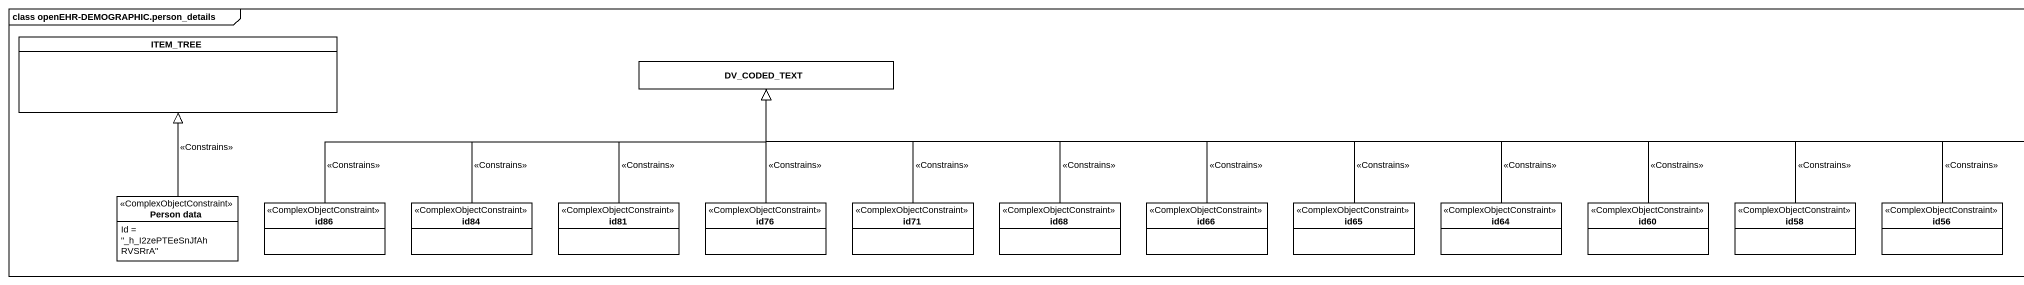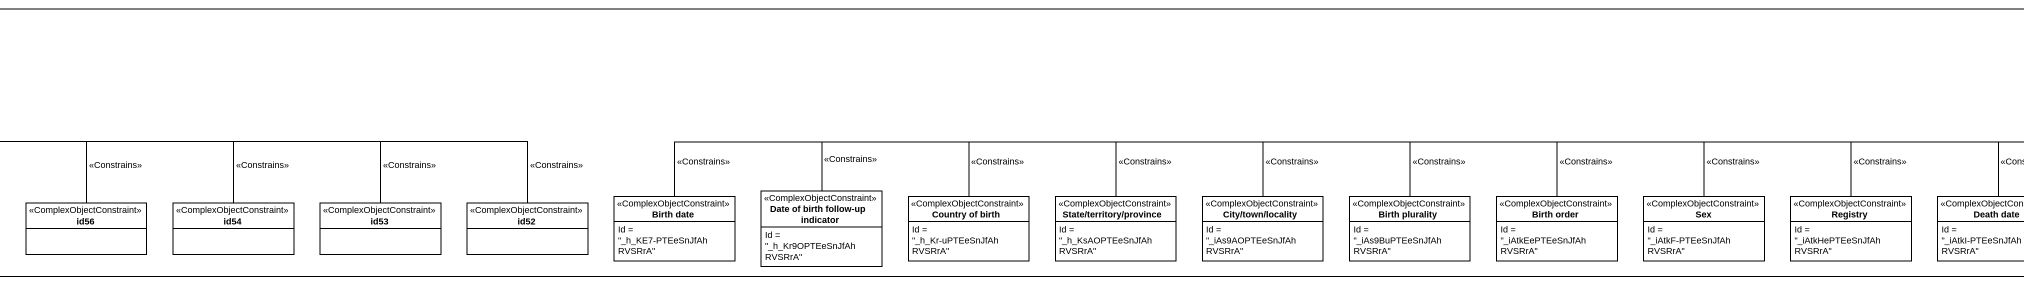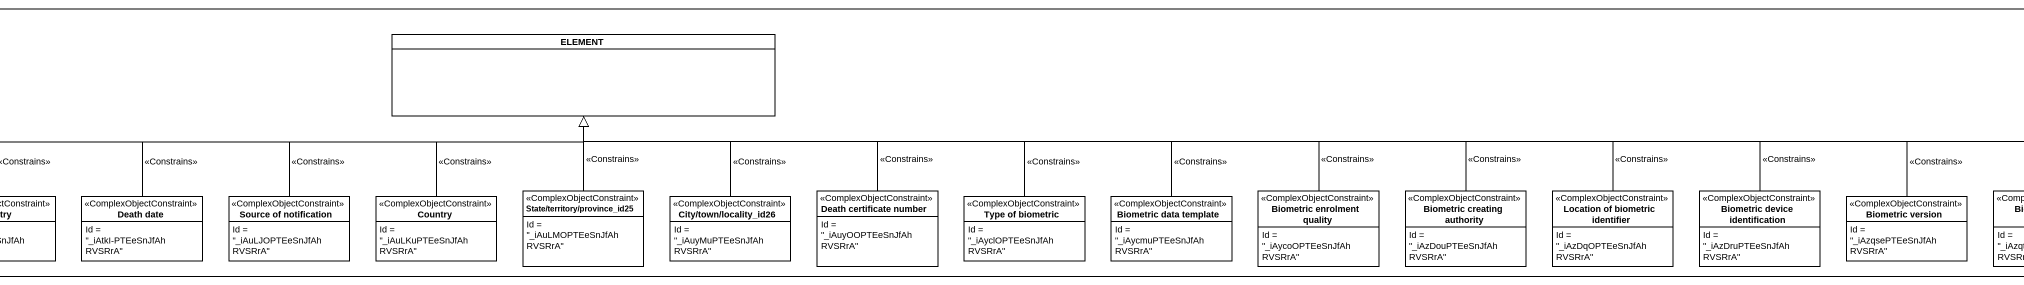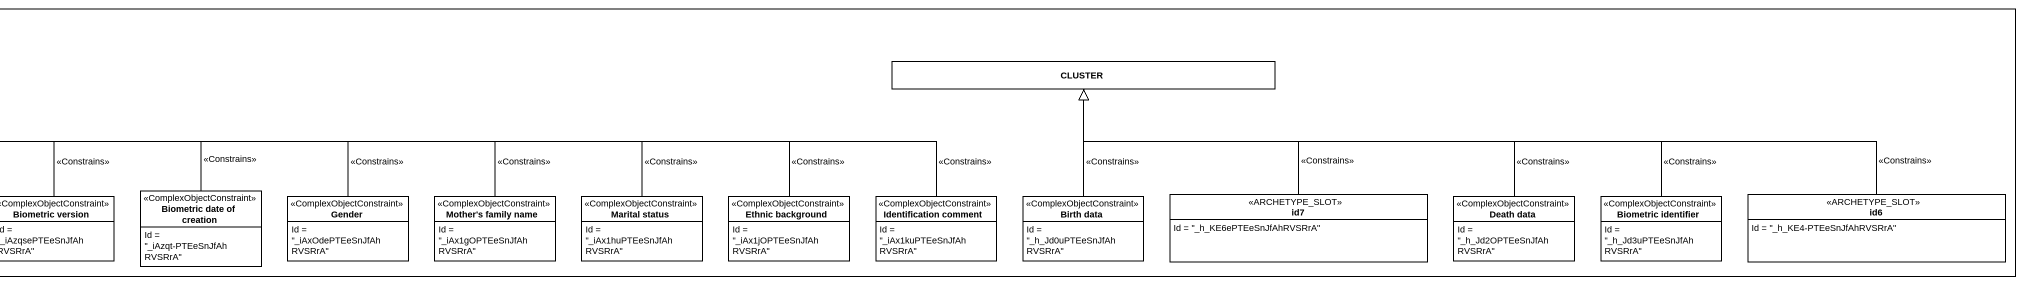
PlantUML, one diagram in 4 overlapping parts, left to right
@startuml
mainframe class openEHR-DEMOGRAPHIC.person_details
hide circle
hide empty members
class ITEM_TREE
class ELEMENT
class DV_CODED_TEXT
class CLUSTER
class "Person data" as Person_data <<ComplexObjectConstraint>> {
  Id = "_h_I2zePTEeSnJfAhRVSRrA"
}
class "Birth date" as Birth_date <<ComplexObjectConstraint>> {
  Id = "_h_KE7-PTEeSnJfAhRVSRrA"
}
class "Date of birth follow-up indicator" as Date_of_birth_follow_up <<ComplexObjectConstraint>> {
  Id = "_h_Kr9OPTEeSnJfAhRVSRrA"
}
class "Country of birth" as Country_of_birth <<ComplexObjectConstraint>> {
  Id = "_h_Kr-uPTEeSnJfAhRVSRrA"
}
class "State/territory/province" as State_territory_province <<ComplexObjectConstraint>> {
  Id = "_h_KsAOPTEeSnJfAhRVSRrA"
}
class "City/town/locality" as City_town_locality <<ComplexObjectConstraint>> {
  Id = "_iAs9AOPTEeSnJfAhRVSRrA"
}
class "Birth plurality" as Birth_plurality <<ComplexObjectConstraint>> {
  Id = "_iAs9BuPTEeSnJfAhRVSRrA"
}
class "Birth order" as Birth_order <<ComplexObjectConstraint>> {
  Id = "_iAtkEePTEeSnJfAhRVSRrA"
}
class Sex <<ComplexObjectConstraint>> {
  Id = "_iAtkF-PTEeSnJfAhRVSRrA"
}
class Registry <<ComplexObjectConstraint>> {
  Id = "_iAtkHePTEeSnJfAhRVSRrA"
}
class "Death date" as Death_date <<ComplexObjectConstraint>> {
  Id = "_iAtkI-PTEeSnJfAhRVSRrA"
}
class "Source of notification" as Source_of_notification <<ComplexObjectConstraint>> {
  Id = "_iAuLJOPTEeSnJfAhRVSRrA"
}
class Country <<ComplexObjectConstraint>> {
  Id = "_iAuLKuPTEeSnJfAhRVSRrA"
}
class "State/territory/province_id25" as State_territory_province_2 <<ComplexObjectConstraint>> {
  Id = "_iAuLMOPTEeSnJfAhRVSRrA"
}
class "City/town/locality_id26" as City_town_locality_id26 <<ComplexObjectConstraint>> {
  Id = "_iAuyMuPTEeSnJfAhRVSRrA"
}
class "Death certificate number" as Death_certificate_number <<ComplexObjectConstraint>> {
  Id = "_iAuyOOPTEeSnJfAhRVSRrA"
}
class "Type of biometric" as Type_of_biometric <<ComplexObjectConstraint>> {
  Id = "_iAyclOPTEeSnJfAhRVSRrA"
}
class "Biometric data template" as Biometric_data_template <<ComplexObjectConstraint>> {
  Id = "_iAycmuPTEeSnJfAhRVSRrA"
}
class "Biometric enrolment quality" as Biometric_enrolment_quality <<ComplexObjectConstraint>> {
  Id = "_iAycoOPTEeSnJfAhRVSRrA"
}
class "Biometric creating authority" as Biometric_creating_authority <<ComplexObjectConstraint>> {
  Id = "_iAzDouPTEeSnJfAhRVSRrA"
}
class "Location of biometric identifier" as Location_of_biometric <<ComplexObjectConstraint>> {
  Id = "_iAzDqOPTEeSnJfAhRVSRrA"
}
class "Biometric device identification" as Biometric_device <<ComplexObjectConstraint>> {
  Id = "_iAzDruPTEeSnJfAhRVSRrA"
}
class "Biometric version" as Biometric_version <<ComplexObjectConstraint>> {
  Id = "_iAzqsePTEeSnJfAhRVSRrA"
}
class "Biometric date of creation" as Biometric_date_of_creation <<ComplexObjectConstraint>> {
  Id = "_iAzqt-PTEeSnJfAhRVSRrA"
}
class Gender <<ComplexObjectConstraint>> {
  Id = "_iAxOdePTEeSnJfAhRVSRrA"
}
class "Mother's family name" as Mother_s_family_name <<ComplexObjectConstraint>> {
  Id = "_iAx1gOPTEeSnJfAhRVSRrA"
}
class "Marital status" as Marital_status <<ComplexObjectConstraint>> {
  Id = "_iAx1huPTEeSnJfAhRVSRrA"
}
class "Ethnic background" as Ethnic_background <<ComplexObjectConstraint>> {
  Id = "_iAx1jOPTEeSnJfAhRVSRrA"
}
class "Identification comment" as Identification_comment <<ComplexObjectConstraint>> {
  Id = "_iAx1kuPTEeSnJfAhRVSRrA"
}
class "Birth data" as Birth_data <<ComplexObjectConstraint>> {
  Id = "_h_Jd0uPTEeSnJfAhRVSRrA"
}
class id7 <<ARCHETYPE_SLOT>> {
  Id = "_h_KE6ePTEeSnJfAhRVSRrA"
}
class "Death data" as Death_data <<ComplexObjectConstraint>> {
  Id = "_h_Jd2OPTEeSnJfAhRVSRrA"
}
class "Biometric identifier" as Biometric_identifier <<ComplexObjectConstraint>> {
  Id = "_h_Jd3uPTEeSnJfAhRVSRrA"
}
class id6 <<ARCHETYPE_SLOT>> {
  Id = "_h_KE4-PTEeSnJfAhRVSRrA"
}
class id86 <<ComplexObjectConstraint>>
class id84 <<ComplexObjectConstraint>>
class id81 <<ComplexObjectConstraint>>
class id76 <<ComplexObjectConstraint>>
class id71 <<ComplexObjectConstraint>>
class id68 <<ComplexObjectConstraint>>
class id66 <<ComplexObjectConstraint>>
class id65 <<ComplexObjectConstraint>>
class id64 <<ComplexObjectConstraint>>
class id60 <<ComplexObjectConstraint>>
class id58 <<ComplexObjectConstraint>>
class id56 <<ComplexObjectConstraint>>
class id54 <<ComplexObjectConstraint>>
class id53 <<ComplexObjectConstraint>>
class id52 <<ComplexObjectConstraint>>
Person_data -up-|> ITEM_TREE : <<Constrains>>
Birth_date -right-|> ELEMENT : <<Constrains>>
Date_of_birth_follow_up -right-|> ELEMENT : <<Constrains>>
Country_of_birth -right-|> ELEMENT : <<Constrains>>
State_territory_province -right-|> ELEMENT : <<Constrains>>
City_town_locality -right-|> ELEMENT : <<Constrains>>
Birth_plurality -right-|> ELEMENT : <<Constrains>>
Birth_order -right-|> ELEMENT : <<Constrains>>
Sex -right-|> ELEMENT : <<Constrains>>
Registry -right-|> ELEMENT : <<Constrains>>
Death_date -right-|> ELEMENT : <<Constrains>>
Source_of_notification -right-|> ELEMENT : <<Constrains>>
Country -up-|> ELEMENT : <<Constrains>>
State_territory_province_2 -up-|> ELEMENT : <<Constrains>>
City_town_locality_id26 -up-|> ELEMENT : <<Constrains>>
Death_certificate_number -left-|> ELEMENT : <<Constrains>>
Type_of_biometric -left-|> ELEMENT : <<Constrains>>
Biometric_data_template -left-|> ELEMENT : <<Constrains>>
Biometric_enrolment_quality -left-|> ELEMENT : <<Constrains>>
Biometric_creating_authority -left-|> ELEMENT : <<Constrains>>
Location_of_biometric -left-|> ELEMENT : <<Constrains>>
Biometric_device -left-|> ELEMENT : <<Constrains>>
Biometric_version -left-|> ELEMENT : <<Constrains>>
Biometric_date_of_creation -left-|> ELEMENT : <<Constrains>>
Gender -left-|> ELEMENT : <<Constrains>>
Mother_s_family_name -left-|> ELEMENT : <<Constrains>>
Marital_status -left-|> ELEMENT : <<Constrains>>
Ethnic_background -left-|> ELEMENT : <<Constrains>>
Identification_comment -left-|> ELEMENT : <<Constrains>>
Birth_data -up-|> CLUSTER : <<Constrains>>
id7 -up-|> CLUSTER : <<Constrains>>
Death_data -left-|> CLUSTER : <<Constrains>>
Biometric_identifier -left-|> CLUSTER : <<Constrains>>
id6 -left-|> CLUSTER : <<Constrains>>
id86 -right-|> DV_CODED_TEXT : <<Constrains>>
id84 -right-|> DV_CODED_TEXT : <<Constrains>>
id81 -up-|> DV_CODED_TEXT : <<Constrains>>
id76 -up-|> DV_CODED_TEXT : <<Constrains>>
id71 -up-|> DV_CODED_TEXT : <<Constrains>>
id68 -left-|> DV_CODED_TEXT : <<Constrains>>
id66 -left-|> DV_CODED_TEXT : <<Constrains>>
id65 -left-|> DV_CODED_TEXT : <<Constrains>>
id64 -left-|> DV_CODED_TEXT : <<Constrains>>
id60 -left-|> DV_CODED_TEXT : <<Constrains>>
id58 -left-|> DV_CODED_TEXT : <<Constrains>>
id56 -left-|> DV_CODED_TEXT : <<Constrains>>
id54 -left-|> DV_CODED_TEXT : <<Constrains>>
id53 -left-|> DV_CODED_TEXT : <<Constrains>>
id52 -left-|> DV_CODED_TEXT : <<Constrains>>
@enduml
